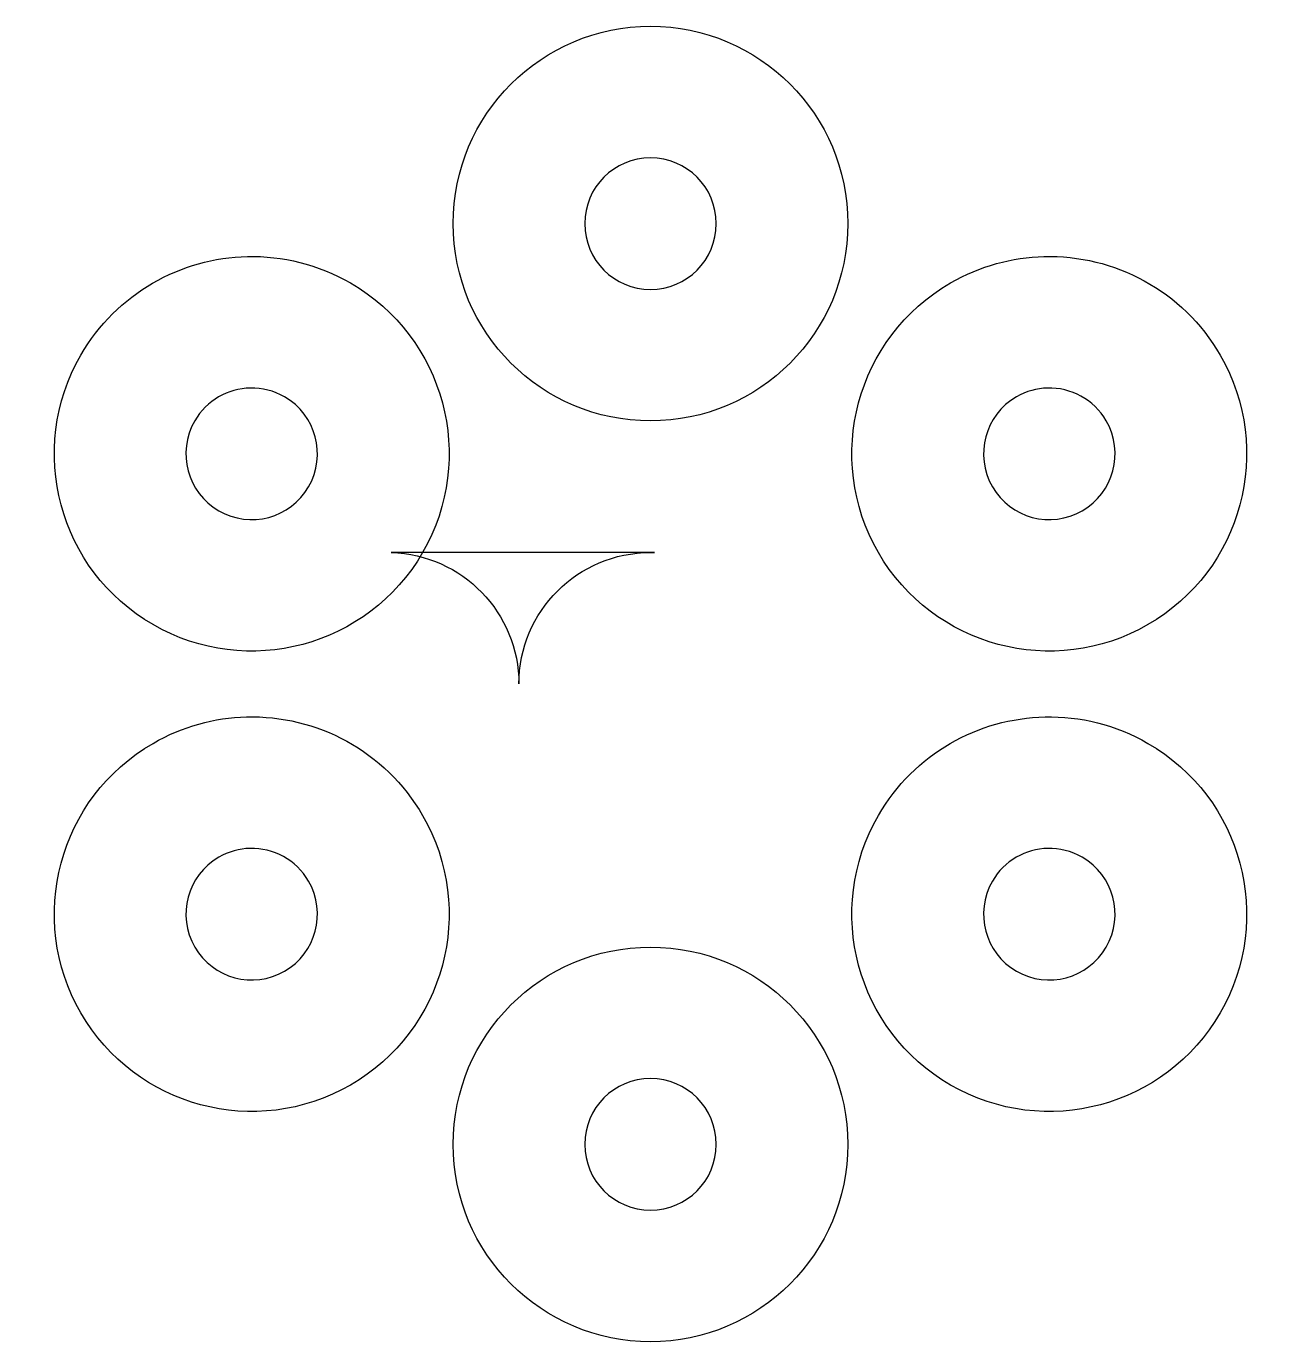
# Model space of a CAD drawing. Header units: centimetres. Extents: x -9.6 to 9.6, y -10.1 to 10.1.
import ezdxf

# ---------------------------------------------------------------- set-up
doc = ezdxf.new("R2010")
doc.units = ezdxf.units.CM
doc.header["$MEASUREMENT"] = 0
doc.layers.add('Layer 1', color=7, linetype='Continuous')

msp = doc.modelspace()

# ---------------------------------------------------------------- linework, layer by layer
at = {"layer": 'Layer 1'}
for points, knots in [([(0, 10.12031), (-1.67677, 10.12031), (-3.03609, 8.76098), (-3.03609, 7.08422), (-3.03609, 7.08422), (-3.03609, 5.40746), (-1.67676, 4.04813), (0, 4.04813), (0, 4.04813), (1.67676, 4.04813), (3.03609, 5.40746), (3.03609, 7.08422), (3.03609, 7.08422), (3.03609, 8.76098), (1.67676, 10.12031), (0, 10.12031)], [0, 0, 0, 0, 0.2, 0.2, 0.2, 0.2, 0.4, 0.4, 0.4, 0.4, 0.6, 0.6, 0.6, 0.6, 1, 1, 1, 1]), ([(0, 8.09625), (0.55894, 8.09625), (1.01203, 7.64316), (1.01203, 7.08422), (1.01203, 7.08422), (1.01203, 6.52528), (0.55894, 6.07219), (0, 6.07219), (0, 6.07219), (-0.55894, 6.07219), (-1.01203, 6.52528), (-1.01203, 7.08422), (-1.01203, 7.08422), (-1.01203, 7.64316), (-0.55894, 8.09625), (0, 8.09625)], [0, 0, 0, 0, 0.2, 0.2, 0.2, 0.2, 0.4, 0.4, 0.4, 0.4, 0.6, 0.6, 0.6, 0.6, 1, 1, 1, 1]), ([(-6.19996, 6.5782), (-7.22523, 6.55522), (-8.21416, 6.01315), (-8.76436, 5.06015), (-8.76436, 5.06015), (-9.60274, 3.60801), (-9.10563, 1.75157), (-7.65349, 0.91318), (-7.65349, 0.91318), (-6.20135, 0.0748), (-4.3436, 0.57191), (-3.50522, 2.02405), (-3.50522, 2.02405), (-2.66684, 3.47619), (-3.16526, 5.33263), (-4.6174, 6.17102), (-4.6174, 6.17102), (-5.11658, 6.4592), (-5.663, 6.59017), (-6.19996, 6.57819), (-6.19996, 6.57819), (-6.19996, 6.57819), (-6.19996, 6.5782), (-6.19996, 6.5782)], [0, 0, 0, 0, 0.14285714, 0.14285714, 0.14285714, 0.14285714, 0.28571429, 0.28571429, 0.28571429, 0.28571429, 0.42857143, 0.42857143, 0.42857143, 0.42857143, 0.57142857, 0.57142857, 0.57142857, 0.57142857, 0.71428571, 0.71428571, 0.71428571, 0.71428571, 1, 1, 1, 1]), ([(6.05372, 6.5782), (5.56432, 6.56555), (5.07121, 6.43302), (4.61739, 6.17103), (4.61739, 6.17103), (3.16525, 5.33265), (2.66683, 3.4762), (3.50521, 2.02406), (3.50521, 2.02406), (4.34359, 0.57192), (6.20135, 0.0748), (7.65348, 0.91319), (7.65348, 0.91319), (9.10562, 1.75157), (9.60274, 3.60802), (8.76435, 5.06016), (8.76435, 5.06016), (8.18791, 6.05849), (7.13043, 6.60616), (6.05379, 6.57821), (6.05379, 6.57821), (6.05379, 6.57821), (6.05372, 6.5782), (6.05372, 6.5782)], [0, 0, 0, 0, 0.14285714, 0.14285714, 0.14285714, 0.14285714, 0.28571429, 0.28571429, 0.28571429, 0.28571429, 0.42857143, 0.42857143, 0.42857143, 0.42857143, 0.57142857, 0.57142857, 0.57142857, 0.57142857, 0.71428571, 0.71428571, 0.71428571, 0.71428571, 1, 1, 1, 1]), ([(-6.15652, 4.55414), (-5.97752, 4.55815), (-5.79582, 4.5145), (-5.62942, 4.41836), (-5.62942, 4.41836), (-5.14533, 4.13896), (-4.97961, 3.52018), (-5.25919, 3.03609), (-5.25919, 3.03609), (-5.53859, 2.552), (-6.15737, 2.38628), (-6.64146, 2.66586), (-6.64146, 2.66586), (-7.12555, 2.94526), (-7.29127, 3.56404), (-7.01169, 4.04813), (-7.01169, 4.04813), (-6.82834, 4.36578), (-6.49825, 4.54647), (-6.15652, 4.55415), (-6.15652, 4.55415), (-6.15652, 4.55415), (-6.15652, 4.55414), (-6.15652, 4.55414)], [0, 0, 0, 0, 0.14285714, 0.14285714, 0.14285714, 0.14285714, 0.28571429, 0.28571429, 0.28571429, 0.28571429, 0.42857143, 0.42857143, 0.42857143, 0.42857143, 0.57142857, 0.57142857, 0.57142857, 0.57142857, 0.71428571, 0.71428571, 0.71428571, 0.71428571, 1, 1, 1, 1]), ([(6.10778, 4.55414), (6.46663, 4.56342), (6.81958, 4.38091), (7.01173, 4.04812), (7.01173, 4.04812), (7.2913, 3.56403), (7.12558, 2.94526), (6.6415, 2.66585), (6.6415, 2.66585), (6.15741, 2.38628), (5.53864, 2.552), (5.25923, 3.03608), (5.25923, 3.03608), (4.97966, 3.52017), (5.14538, 4.13894), (5.62946, 4.41835), (5.62946, 4.41835), (5.78072, 4.50572), (5.94467, 4.54991), (6.10781, 4.55413), (6.10781, 4.55413), (6.10781, 4.55413), (6.10778, 4.55414), (6.10778, 4.55414)], [0, 0, 0, 0, 0.14285714, 0.14285714, 0.14285714, 0.14285714, 0.28571429, 0.28571429, 0.28571429, 0.28571429, 0.42857143, 0.42857143, 0.42857143, 0.42857143, 0.57142857, 0.57142857, 0.57142857, 0.57142857, 0.71428571, 0.71428571, 0.71428571, 0.71428571, 1, 1, 1, 1]), ([(0.05929, 2.0228), (0.04003, 2.02317), (0.01952, 2.02366), (0, 2.02366), (0, 2.02366), (-1.11766, 2.02366), (-2.0238, 1.11776), (-2.02405, 0.00009), (-2.02405, 0.00009), (-2.0243, 1.09453), (-2.89511, 1.99079), (-3.9888, 2.02267), (-3.9888, 2.02267), (-3.9888, 2.02267), (0.05929, 2.0228), (0.05929, 2.0228)], [0, 0, 0, 0, 0.2, 0.2, 0.2, 0.2, 0.4, 0.4, 0.4, 0.4, 0.6, 0.6, 0.6, 0.6, 1, 1, 1, 1]), ([(-6.21716, -0.50602), (-6.70656, -0.51867), (-7.19967, -0.6512), (-7.65349, -0.91319), (-7.65349, -0.91319), (-9.10562, -1.75157), (-9.60274, -3.60802), (-8.76436, -5.06016), (-8.76436, -5.06016), (-7.92598, -6.5123), (-6.06953, -7.00942), (-4.61739, -6.17103), (-4.61739, -6.17103), (-3.16525, -5.33265), (-2.66683, -3.4762), (-3.50521, -2.02406), (-3.50521, -2.02406), (-4.08165, -1.02573), (-5.14048, -0.47806), (-6.21716, -0.50601), (-6.21716, -0.50601), (-6.21716, -0.50601), (-6.21716, -0.50602), (-6.21716, -0.50602)], [0, 0, 0, 0, 0.14285714, 0.14285714, 0.14285714, 0.14285714, 0.28571429, 0.28571429, 0.28571429, 0.28571429, 0.42857143, 0.42857143, 0.42857143, 0.42857143, 0.57142857, 0.57142857, 0.57142857, 0.57142857, 0.71428571, 0.71428571, 0.71428571, 0.71428571, 1, 1, 1, 1]), ([(6.06953, -0.50602), (5.04434, -0.529), (4.05542, -1.07107), (3.50521, -2.02407), (3.50521, -2.02407), (2.66683, -3.47621), (3.16525, -5.33265), (4.61739, -6.17104), (4.61739, -6.17104), (6.06953, -7.00942), (7.92597, -6.51231), (8.76436, -5.06017), (8.76436, -5.06017), (9.60274, -3.60803), (9.10563, -1.75159), (7.65349, -0.9132), (7.65349, -0.9132), (7.15431, -0.62502), (6.60659, -0.49405), (6.06953, -0.50603), (6.06953, -0.50603), (6.06953, -0.50603), (6.06953, -0.50602), (6.06953, -0.50602)], [0, 0, 0, 0, 0.14285714, 0.14285714, 0.14285714, 0.14285714, 0.28571429, 0.28571429, 0.28571429, 0.28571429, 0.42857143, 0.42857143, 0.42857143, 0.42857143, 0.57142857, 0.57142857, 0.57142857, 0.57142857, 0.71428571, 0.71428571, 0.71428571, 0.71428571, 1, 1, 1, 1]), ([(-6.16179, -2.53008), (-5.80294, -2.5208), (-5.45126, -2.70331), (-5.25914, -3.0361), (-5.25914, -3.0361), (-4.97957, -3.52019), (-5.14529, -4.13896), (-5.62937, -4.41837), (-5.62937, -4.41837), (-6.11346, -4.69794), (-6.73223, -4.53222), (-7.01164, -4.04814), (-7.01164, -4.04814), (-7.29121, -3.56405), (-7.12549, -2.94528), (-6.64141, -2.66587), (-6.64141, -2.66587), (-6.49015, -2.5785), (-6.3249, -2.53431), (-6.16175, -2.53009), (-6.16175, -2.53009), (-6.16175, -2.53009), (-6.16179, -2.53008), (-6.16179, -2.53008)], [0, 0, 0, 0, 0.14285714, 0.14285714, 0.14285714, 0.14285714, 0.28571429, 0.28571429, 0.28571429, 0.28571429, 0.42857143, 0.42857143, 0.42857143, 0.42857143, 0.57142857, 0.57142857, 0.57142857, 0.57142857, 0.71428571, 0.71428571, 0.71428571, 0.71428571, 1, 1, 1, 1]), ([(6.11305, -2.53008), (6.29201, -2.52607), (6.47502, -2.56972), (6.64141, -2.66586), (6.64141, -2.66586), (7.1255, -2.94526), (7.29122, -3.56404), (7.01164, -4.04813), (7.01164, -4.04813), (6.73224, -4.53222), (6.11346, -4.69794), (5.62937, -4.41836), (5.62937, -4.41836), (5.14528, -4.13896), (4.97956, -3.52018), (5.25914, -3.03609), (5.25914, -3.03609), (5.44249, -2.71844), (5.77127, -2.53775), (6.11304, -2.53007), (6.11304, -2.53007), (6.11304, -2.53007), (6.11305, -2.53008), (6.11305, -2.53008)], [0, 0, 0, 0, 0.14285714, 0.14285714, 0.14285714, 0.14285714, 0.28571429, 0.28571429, 0.28571429, 0.28571429, 0.42857143, 0.42857143, 0.42857143, 0.42857143, 0.57142857, 0.57142857, 0.57142857, 0.57142857, 0.71428571, 0.71428571, 0.71428571, 0.71428571, 1, 1, 1, 1]), ([(0, -4.04813), (-1.67677, -4.04813), (-3.03609, -5.40746), (-3.03609, -7.08422), (-3.03609, -7.08422), (-3.03609, -8.76098), (-1.67676, -10.12031), (0, -10.12031), (0, -10.12031), (1.67676, -10.12031), (3.03609, -8.76098), (3.03609, -7.08422), (3.03609, -7.08422), (3.03609, -5.40746), (1.67676, -4.04813), (0, -4.04813)], [0, 0, 0, 0, 0.2, 0.2, 0.2, 0.2, 0.4, 0.4, 0.4, 0.4, 0.6, 0.6, 0.6, 0.6, 1, 1, 1, 1]), ([(0, -6.07219), (0.55894, -6.07219), (1.01203, -6.52528), (1.01203, -7.08422), (1.01203, -7.08422), (1.01203, -7.64316), (0.55894, -8.09625), (0, -8.09625), (0, -8.09625), (-0.55894, -8.09625), (-1.01203, -7.64316), (-1.01203, -7.08422), (-1.01203, -7.08422), (-1.01203, -6.52528), (-0.55894, -6.07219), (0, -6.07219)], [0, 0, 0, 0, 0.2, 0.2, 0.2, 0.2, 0.4, 0.4, 0.4, 0.4, 0.6, 0.6, 0.6, 0.6, 1, 1, 1, 1])]:
    msp.add_open_spline(points, degree=3, knots=knots, dxfattribs=at)

doc.saveas('drawing.dxf')
